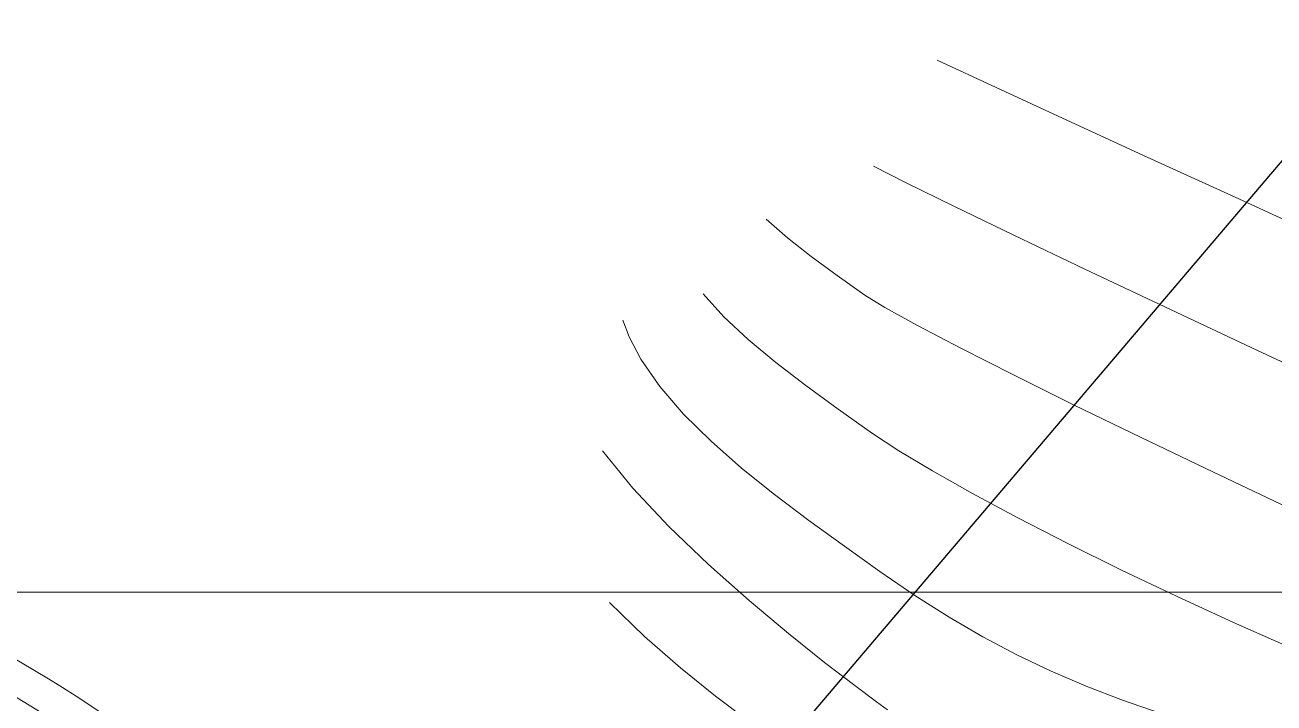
# Model space of a CAD drawing. Header units: metres. Extents: x 706327 to 709352, y 8490049 to 8490642.
# Drawn here: x 707717.16 to 707732.55, y 8490480.85 to 8490489.21 of the extents above; entities that cross this region are included whole.
import ezdxf

# ---------------------------------------------------------------- set-up
doc = ezdxf.new("R2010")
doc.units = ezdxf.units.M
for name, color, linetype in [('C-SSWR-PIPE-PATT', 7, 'Continuous'), ('C-TOPO-MAJR', 9, 'Continuous'), ('C-TOPO-MINR', 8, 'Continuous'), ('C-TOPO-MINR-N', 11, 'Continuous')]:
    doc.layers.add(name, color=color, linetype=linetype)
doc.layers.add('EICers.Inodoros', color=190, linetype='Continuous', lineweight=0)

msp = doc.modelspace()

# ---------------------------------------------------------------- linework, layer by layer
at = {"layer": 'C-SSWR-PIPE-PATT', "elevation": 5839.497, "flags": 128}
msp.add_lwpolyline([(707838.779, 8490527.4268), (707793.2225, 8490530.7407), (707751.7582, 8490510.0202), (707751.7582, 8490510.0202), (707720.3221, 8490473.0398)], dxfattribs=at)
at = {"layer": 'C-TOPO-MAJR', "color": 34, "linetype": 'Continuous', "lineweight": 5}
for p, q in [((707728.3998, 8490488.7712, 5839.497), (707729.1268, 8490488.4348, 5839.497)), ((707729.1268, 8490488.4348, 5839.497), (707729.9968, 8490488.034, 5839.497)), ((707729.9968, 8490488.034, 5839.497), (707730.9854, 8490487.58, 5839.497)), ((707730.9854, 8490487.58, 5839.497), (707732.0679, 8490487.084, 5839.497)), ((707732.0679, 8490487.084, 5839.497), (707733.2198, 8490486.557, 5839.497)), ((707724.2778, 8490483.9612, 5839.497), (707724.6489, 8490483.4994, 5839.497)), ((707724.6489, 8490483.4994, 5839.497), (707725.0928, 8490483.0272, 5839.497)), ((707725.0928, 8490483.0272, 5839.497), (707725.5803, 8490482.5607, 5839.497)), ((707725.5803, 8490482.5607, 5839.497), (707726.0821, 8490482.1157, 5839.497)), ((707726.0821, 8490482.1157, 5839.497), (707726.5692, 8490481.7082, 5839.497)), ((707726.5692, 8490481.7082, 5839.497), (707727.0124, 8490481.3539, 5839.497)), ((707727.0124, 8490481.3539, 5839.497), (707727.3824, 8490481.069, 5839.497)), ((707727.3824, 8490481.069, 5839.497), (707727.6501, 8490480.8692, 5839.497)), ((707727.6501, 8490480.8692, 5839.497), (707727.7864, 8490480.7706, 5839.497))]:
    msp.add_line(p, q, dxfattribs=at)
at = {"layer": 'C-TOPO-MINR', "color": 136, "linetype": 'Continuous', "lineweight": 0}
for p, q in [((707727.6152, 8490487.4671, 5839.497), (707728.0185, 8490487.2613, 5839.497)), ((707728.0185, 8490487.2613, 5839.497), (707728.602, 8490486.9741, 5839.497)), ((707728.602, 8490486.9741, 5839.497), (707729.3426, 8490486.6164, 5839.497)), ((707726.2915, 8490486.8146, 5839.497), (707726.5531, 8490486.5861, 5839.497)), ((707726.5531, 8490486.5861, 5839.497), (707726.8472, 8490486.3551, 5839.497)), ((707729.3426, 8490486.6164, 5839.497), (707730.2171, 8490486.1991, 5839.497)), ((707726.8472, 8490486.3551, 5839.497), (707727.1675, 8490486.1198, 5839.497)), ((707727.1675, 8490486.1198, 5839.497), (707727.5082, 8490485.8781, 5839.497)), ((707730.2171, 8490486.1991, 5839.497), (707731.2024, 8490485.7332, 5839.497)), ((707725.5179, 8490485.8934, 5839.497), (707725.7723, 8490485.6122, 5839.497)), ((707727.5082, 8490485.8781, 5839.497), (707727.7551, 8490485.7253, 5839.497)), ((707725.7723, 8490485.6122, 5839.497), (707726.0716, 8490485.3316, 5839.497)), ((707727.7551, 8490485.7253, 5839.497), (707728.155, 8490485.5043, 5839.497)), ((707731.2024, 8490485.7332, 5839.497), (707732.2752, 8490485.2294, 5839.497)), ((707724.5265, 8490485.5693, 5839.497), (707724.6039, 8490485.3639, 5839.497)), ((707728.155, 8490485.5043, 5839.497), (707728.6892, 8490485.2244, 5839.497)), ((707724.6039, 8490485.3639, 5839.497), (707724.7468, 8490485.0907, 5839.497)), ((707726.0716, 8490485.3316, 5839.497), (707726.41, 8490485.0495, 5839.497)), ((707728.6892, 8490485.2244, 5839.497), (707729.3388, 8490484.8947, 5839.497)), ((707732.2752, 8490485.2294, 5839.497), (707733.4125, 8490484.6987, 5839.497)), ((707724.7468, 8490485.0907, 5839.497), (707724.983, 8490484.7509, 5839.497)), ((707726.41, 8490485.0495, 5839.497), (707726.7816, 8490484.7642, 5839.497)), ((707729.3388, 8490484.8947, 5839.497), (707730.0852, 8490484.5245, 5839.497)), ((707724.983, 8490484.7509, 5839.497), (707725.2746, 8490484.4136, 5839.497)), ((707726.7816, 8490484.7642, 5839.497), (707727.1806, 8490484.4735, 5839.497)), ((707730.0852, 8490484.5245, 5839.497), (707730.9095, 8490484.123, 5839.497)), ((707725.2746, 8490484.4136, 5839.497), (707725.613, 8490484.0793, 5839.497)), ((707727.1806, 8490484.4735, 5839.497), (707727.6009, 8490484.1756, 5839.497)), ((707725.613, 8490484.0793, 5839.497), (707725.9891, 8490483.7485, 5839.497)), ((707727.6009, 8490484.1756, 5839.497), (707727.9259, 8490483.9615, 5839.497)), ((707730.9095, 8490484.123, 5839.497), (707731.7929, 8490483.6995, 5839.497)), ((707727.9259, 8490483.9615, 5839.497), (707728.341, 8490483.7124, 5839.497)), ((707725.9891, 8490483.7485, 5839.497), (707726.3941, 8490483.422, 5839.497)), ((707728.341, 8490483.7124, 5839.497), (707728.8343, 8490483.4346, 5839.497)), ((707731.7929, 8490483.6995, 5839.497), (707732.7168, 8490483.2631, 5839.497)), ((707726.3941, 8490483.422, 5839.497), (707726.8191, 8490483.1001, 5839.497)), ((707728.8343, 8490483.4346, 5839.497), (707729.3935, 8490483.1347, 5839.497)), ((707726.8191, 8490483.1001, 5839.497), (707727.2553, 8490482.7836, 5839.497)), ((707729.3935, 8490483.1347, 5839.497), (707730.0066, 8490482.8193, 5839.497)), ((707727.2553, 8490482.7836, 5839.497), (707727.6936, 8490482.4731, 5839.497)), ((707730.0066, 8490482.8193, 5839.497), (707730.6614, 8490482.4949, 5839.497)), ((707727.6936, 8490482.4731, 5839.497), (707728.124, 8490482.1796, 5839.497)), ((707730.6614, 8490482.4949, 5839.497), (707731.346, 8490482.168, 5839.497)), ((707724.3621, 8490482.0915, 5839.497), (707724.7926, 8490481.6745, 5839.497)), ((707728.124, 8490482.1796, 5839.497), (707728.5454, 8490481.9126, 5839.497)), ((707731.346, 8490482.168, 5839.497), (707732.0481, 8490481.8451, 5839.497)), ((707728.5454, 8490481.9126, 5839.497), (707728.9623, 8490481.6696, 5839.497)), ((707732.0481, 8490481.8451, 5839.497), (707732.7556, 8490481.5328, 5839.497)), ((707724.7926, 8490481.6745, 5839.497), (707725.2365, 8490481.2856, 5839.497)), ((707728.9623, 8490481.6696, 5839.497), (707729.3795, 8490481.4481, 5839.497)), ((707729.3795, 8490481.4481, 5839.497), (707729.8018, 8490481.2457, 5839.497)), ((707725.2365, 8490481.2856, 5839.497), (707725.6695, 8490480.9365, 5839.497)), ((707729.8018, 8490481.2457, 5839.497), (707730.2338, 8490481.0599, 5839.497)), ((707730.2338, 8490481.0599, 5839.497), (707730.6802, 8490480.8884, 5839.497)), ((707725.6695, 8490480.9365, 5839.497), (707726.067, 8490480.6389, 5839.497)), ((707730.6802, 8490480.8884, 5839.497), (707731.1457, 8490480.7286, 5839.497))]:
    msp.add_line(p, q, dxfattribs=at)
at = {"layer": 'C-TOPO-MINR-N', "lineweight": 5}
msp.add_line((707709.2064, 8490482.2198, 5839.497), (707929.2064, 8490482.2198, 5839.497), dxfattribs=at)
at = {"layer": 'EICers.Inodoros', "linetype": 'Continuous', "lineweight": 5}
for points, knots in [([(707709.2001, 8490484.9409, 5839.497), (707711.0064, 8490484.269, 5839.497), (707714.7543, 8490482.6302, 5839.497), (707719.7613, 8490480.1003, 5839.497), (707722.191, 8490475.6969, 5839.497), (707725.3652, 8490474.2456, 5839.497), (707726.3915, 8490472.5911, 5839.497), (707726.6967, 8490472.0969, 5839.497)], [1300.7789817, 1300.7789817, 1300.7789817, 1300.7789817, 1315.2643016, 1331.2362204, 1341.4104443, 1351.6090038, 1355.8758725, 1355.8758725, 1355.8758725, 1355.8758725]), ([(707709.2064, 8490484.5115, 5839.497), (707710.7086, 8490483.9476, 5839.497), (707712.1973, 8490483.3084, 5839.497), (707714.1164, 8490482.425, 5839.497), (707714.5469, 8490482.2239, 5839.497), (707715.4002, 8490481.8141, 5839.497), (707715.8225, 8490481.6043, 5839.497), (707717.0592, 8490480.9454, 5839.497), (707717.8428, 8490480.4665, 5839.497), (707718.8153, 8490479.6924, 5839.497), (707719.076, 8490479.4627, 5839.497), (707719.5071, 8490479.0341, 5839.497), (707719.6828, 8490478.8417, 5839.497), (707720.0239, 8490478.4346, 5839.497), (707720.1894, 8490478.2211, 5839.497), (707720.6835, 8490477.5641, 5839.497), (707721.009, 8490477.104, 5839.497), (707721.5413, 8490476.4459, 5839.497), (707721.7222, 8490476.2357, 5839.497), (707722.0435, 8490475.9005, 5839.497), (707722.1777, 8490475.7702, 5839.497), (707722.4561, 8490475.5223, 5839.497), (707722.5993, 8490475.4048, 5839.497), (707723.0353, 8490475.0663, 5839.497), (707723.3345, 8490474.8591, 5839.497), (707724.0786, 8490474.3484, 5839.497), (707724.5172, 8490474.0509, 5839.497), (707725.0878, 8490473.5667, 5839.497), (707725.2614, 8490473.4022, 5839.497), (707725.6695, 8490472.9468, 5839.497), (707725.8928, 8490472.6226, 5839.497), (707726.1064, 8490472.2783, 5839.497)], [1301.1716675, 1301.1716675, 1301.1716675, 1301.1716675, 1313.3204345, 1313.3204345, 1316.8197479, 1316.8197479, 1320.3190612, 1320.3190612, 1327.3176879, 1327.3176879, 1330.059105, 1330.059105, 1332.1340557, 1332.1340557, 1334.2090064, 1334.2090064, 1338.3589078, 1338.3589078, 1340.3557555, 1340.3557555, 1341.6762606, 1341.6762606, 1342.9967657, 1342.9967657, 1345.6377759, 1345.6377759, 1349.6670598, 1349.6670598, 1351.621653, 1351.621653, 1354.7390196, 1354.7390196, 1354.7390196, 1354.7390196])]:
    msp.add_open_spline(points, degree=3, knots=knots, dxfattribs=at)

doc.saveas('drawing.dxf')
